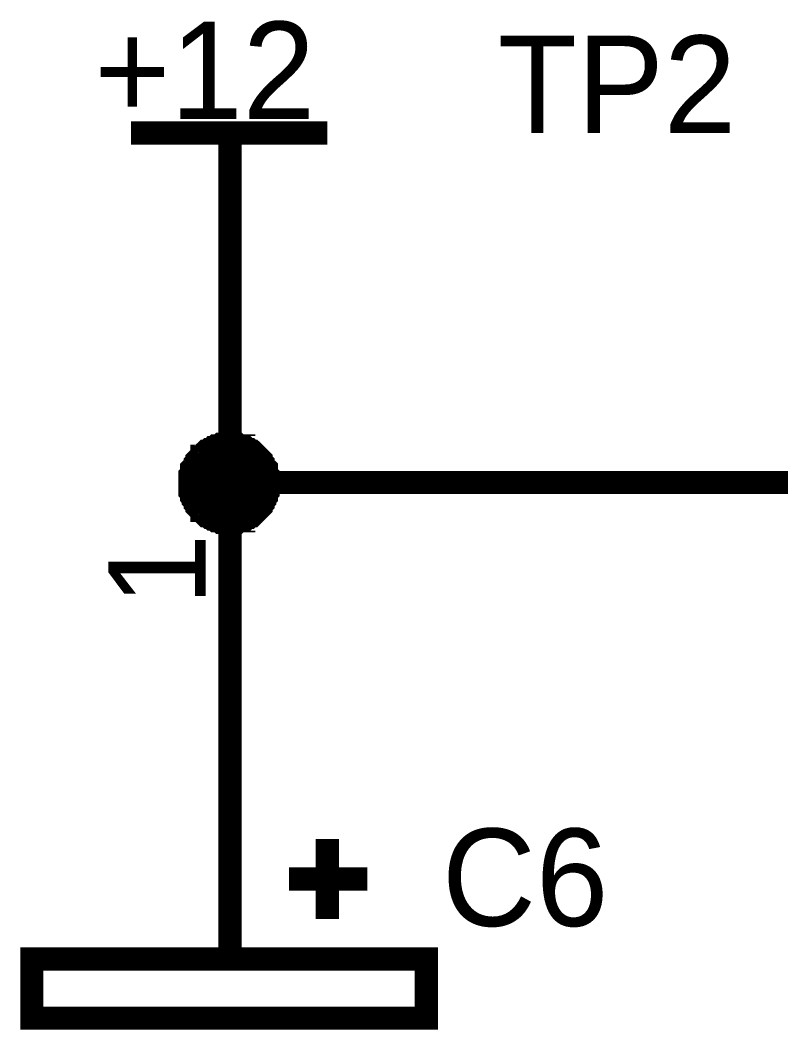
# Model space of a CAD drawing. Header units: millimetres. Extents: x 0 to 800, y 0 to 567.
# Drawn here: x 663.31 to 673.12, y 494.48 to 507.49 of the extents above; entities that cross this region are included whole.
import ezdxf

# ---------------------------------------------------------------- set-up
doc = ezdxf.new("R2010")
doc.units = ezdxf.units.MM
doc.layers.add('Sheet', color=255, linetype='Continuous')

msp = doc.modelspace()

# ---------------------------------------------------------------- linework, layer by layer
at = {"layer": 'Sheet'}
for points, const_width in [([(664.742, 506.033), (667.273, 506.033)], 0.3), ([(666.018, 503.479), (666.018, 506.033)], 0.3), ([(666.018, 501.531), (666.018, 503.479)], 0.3), ([(665.503, 501.531), (665.503, 501.553), (665.503, 501.576), (665.503, 501.598), (665.503, 501.62), (665.526, 501.643), (665.526, 501.665), (665.526, 501.71), (665.548, 501.732), (665.548, 501.732), (665.57, 501.755), (665.57, 501.777), (665.593, 501.8), (665.593, 501.822), (665.615, 501.844), (665.638, 501.867), (665.66, 501.867), (665.66, 501.889), (665.682, 501.912), (665.705, 501.934), (665.727, 501.934), (665.75, 501.956), (665.772, 501.956), (665.794, 501.979), (665.817, 501.979), (665.839, 502.001), (665.861, 502.001), (665.884, 502.001), (665.906, 502.024), (665.929, 502.024), (665.973, 502.024), (665.996, 502.024), (666.018, 502.024)], 0.3), ([(665.503, 501.531), (665.503, 501.553), (665.503, 501.576), (665.503, 501.598), (665.503, 501.62), (665.526, 501.643), (665.526, 501.665), (665.526, 501.71), (665.548, 501.732), (665.548, 501.732), (665.57, 501.755), (665.57, 501.777), (665.593, 501.8), (665.593, 501.822), (665.615, 501.844), (665.638, 501.867), (665.66, 501.867), (665.66, 501.889), (665.682, 501.912), (665.705, 501.934), (665.727, 501.934), (665.75, 501.956), (665.772, 501.956), (665.794, 501.979), (665.817, 501.979), (665.839, 502.001), (665.861, 502.001), (665.884, 502.001), (665.906, 502.024), (665.929, 502.024), (665.973, 502.024), (665.996, 502.024), (666.018, 502.024)], 0.3), ([(665.503, 501.531), (665.503, 501.553), (665.503, 501.576), (665.503, 501.598), (665.503, 501.62), (665.526, 501.643), (665.526, 501.665), (665.526, 501.71), (665.548, 501.732), (665.548, 501.732), (665.57, 501.755), (665.57, 501.777), (665.593, 501.8), (665.593, 501.822), (665.615, 501.844), (665.638, 501.867), (665.66, 501.867), (665.66, 501.889), (665.682, 501.912), (665.705, 501.934), (665.727, 501.934), (665.75, 501.956), (665.772, 501.956), (665.794, 501.979), (665.817, 501.979), (665.839, 502.001), (665.861, 502.001), (665.884, 502.001), (665.906, 502.024), (665.929, 502.024), (665.973, 502.024), (665.996, 502.024), (666.018, 502.024)], 0.3), ([(665.503, 501.531), (665.503, 501.553), (665.503, 501.576), (665.503, 501.598), (665.503, 501.62), (665.526, 501.643), (665.526, 501.665), (665.526, 501.71), (665.548, 501.732), (665.548, 501.732), (665.57, 501.755), (665.57, 501.777), (665.593, 501.8), (665.593, 501.822), (665.615, 501.844), (665.638, 501.867), (665.66, 501.867), (665.66, 501.889), (665.682, 501.912), (665.705, 501.934), (665.727, 501.934), (665.75, 501.956), (665.772, 501.956), (665.794, 501.979), (665.817, 501.979), (665.839, 502.001), (665.861, 502.001), (665.884, 502.001), (665.906, 502.024), (665.929, 502.024), (665.973, 502.024), (665.996, 502.024), (666.018, 502.024)], 0.3), ([(665.503, 501.531), (665.503, 501.553), (665.503, 501.576), (665.503, 501.598), (665.503, 501.62), (665.526, 501.643), (665.526, 501.665), (665.526, 501.71), (665.548, 501.732), (665.548, 501.732), (665.57, 501.755), (665.57, 501.777), (665.593, 501.8), (665.593, 501.822), (665.615, 501.844), (665.638, 501.867), (665.66, 501.867), (665.66, 501.889), (665.682, 501.912), (665.705, 501.934), (665.727, 501.934), (665.75, 501.956), (665.772, 501.956), (665.794, 501.979), (665.817, 501.979), (665.839, 502.001), (665.861, 502.001), (665.884, 502.001), (665.906, 502.024), (665.929, 502.024), (665.973, 502.024), (665.996, 502.024), (666.018, 502.024)], 0.0991), ([(665.503, 501.531), (665.503, 501.553), (665.503, 501.576), (665.503, 501.598), (665.503, 501.62), (665.526, 501.643), (665.526, 501.665), (665.526, 501.71), (665.548, 501.732), (665.548, 501.732), (665.57, 501.755), (665.57, 501.777), (665.593, 501.8), (665.593, 501.822), (665.615, 501.844), (665.638, 501.867), (665.66, 501.867), (665.66, 501.889), (665.682, 501.912), (665.705, 501.934), (665.727, 501.934), (665.75, 501.956), (665.772, 501.956), (665.794, 501.979), (665.817, 501.979), (665.839, 502.001), (665.861, 502.001), (665.884, 502.001), (665.906, 502.024), (665.929, 502.024), (665.973, 502.024), (665.996, 502.024), (666.018, 502.024)], 0.0991), ([(665.503, 501.531), (665.503, 501.553), (665.503, 501.576), (665.503, 501.598), (665.503, 501.62), (665.526, 501.643), (665.526, 501.665), (665.526, 501.71), (665.548, 501.732), (665.548, 501.732), (665.57, 501.755), (665.57, 501.777), (665.593, 501.8), (665.593, 501.822), (665.615, 501.844), (665.638, 501.867), (665.66, 501.867), (665.66, 501.889), (665.682, 501.912), (665.705, 501.934), (665.727, 501.934), (665.75, 501.956), (665.772, 501.956), (665.794, 501.979), (665.817, 501.979), (665.839, 502.001), (665.861, 502.001), (665.884, 502.001), (665.906, 502.024), (665.929, 502.024), (665.973, 502.024), (665.996, 502.024), (666.018, 502.024)], 0.0991), ([(665.503, 501.531), (665.503, 501.553), (665.503, 501.576), (665.503, 501.598), (665.503, 501.62), (665.526, 501.643), (665.526, 501.665), (665.526, 501.71), (665.548, 501.732), (665.548, 501.732), (665.57, 501.755), (665.57, 501.777), (665.593, 501.8), (665.593, 501.822), (665.615, 501.844), (665.638, 501.867), (665.66, 501.867), (665.66, 501.889), (665.682, 501.912), (665.705, 501.934), (665.727, 501.934), (665.75, 501.956), (665.772, 501.956), (665.794, 501.979), (665.817, 501.979), (665.839, 502.001), (665.861, 502.001), (665.884, 502.001), (665.906, 502.024), (665.929, 502.024), (665.973, 502.024), (665.996, 502.024), (666.018, 502.024)], 0.0991), ([(666.018, 502.024), (666.018, 502.024)], 0.3), ([(666.018, 502.024), (666.041, 502.024), (666.063, 502.024), (666.085, 502.024), (666.108, 502.024), (666.13, 502.001), (666.153, 502.001), (666.197, 502.001), (666.197, 501.979), (666.22, 501.979), (666.242, 501.956), (666.265, 501.956), (666.287, 501.934), (666.309, 501.934), (666.332, 501.912), (666.354, 501.889), (666.377, 501.867), (666.377, 501.867), (666.399, 501.844), (666.421, 501.822), (666.421, 501.8), (666.444, 501.777), (666.444, 501.755), (666.466, 501.732), (666.466, 501.732), (666.489, 501.71), (666.489, 501.665), (666.489, 501.643), (666.511, 501.62), (666.511, 501.598), (666.511, 501.576), (666.511, 501.553), (666.511, 501.531)], 0.3), ([(666.018, 502.024), (666.018, 502.024)], 0.3), ([(666.018, 502.024), (666.041, 502.024), (666.063, 502.024), (666.085, 502.024), (666.108, 502.024), (666.13, 502.001), (666.153, 502.001), (666.197, 502.001), (666.197, 501.979), (666.22, 501.979), (666.242, 501.956), (666.265, 501.956), (666.287, 501.934), (666.309, 501.934), (666.332, 501.912), (666.354, 501.889), (666.377, 501.867), (666.377, 501.867), (666.399, 501.844), (666.421, 501.822), (666.421, 501.8), (666.444, 501.777), (666.444, 501.755), (666.466, 501.732), (666.466, 501.732), (666.489, 501.71), (666.489, 501.665), (666.489, 501.643), (666.511, 501.62), (666.511, 501.598), (666.511, 501.576), (666.511, 501.553), (666.511, 501.531)], 0.3), ([(666.018, 502.024), (666.018, 502.024)], 0.3), ([(666.018, 502.024), (666.041, 502.024), (666.063, 502.024), (666.085, 502.024), (666.108, 502.024), (666.13, 502.001), (666.153, 502.001), (666.197, 502.001), (666.197, 501.979), (666.22, 501.979), (666.242, 501.956), (666.265, 501.956), (666.287, 501.934), (666.309, 501.934), (666.332, 501.912), (666.354, 501.889), (666.377, 501.867), (666.377, 501.867), (666.399, 501.844), (666.421, 501.822), (666.421, 501.8), (666.444, 501.777), (666.444, 501.755), (666.466, 501.732), (666.466, 501.732), (666.489, 501.71), (666.489, 501.665), (666.489, 501.643), (666.511, 501.62), (666.511, 501.598), (666.511, 501.576), (666.511, 501.553), (666.511, 501.531)], 0.3), ([(666.018, 502.024), (666.018, 502.024)], 0.3), ([(666.018, 502.024), (666.041, 502.024), (666.063, 502.024), (666.085, 502.024), (666.108, 502.024), (666.13, 502.001), (666.153, 502.001), (666.197, 502.001), (666.197, 501.979), (666.22, 501.979), (666.242, 501.956), (666.265, 501.956), (666.287, 501.934), (666.309, 501.934), (666.332, 501.912), (666.354, 501.889), (666.377, 501.867), (666.377, 501.867), (666.399, 501.844), (666.421, 501.822), (666.421, 501.8), (666.444, 501.777), (666.444, 501.755), (666.466, 501.732), (666.466, 501.732), (666.489, 501.71), (666.489, 501.665), (666.489, 501.643), (666.511, 501.62), (666.511, 501.598), (666.511, 501.576), (666.511, 501.553), (666.511, 501.531)], 0.3), ([(666.018, 502.024), (666.018, 502.024)], 0.0991), ([(666.018, 502.024), (666.041, 502.024), (666.063, 502.024), (666.085, 502.024), (666.108, 502.024), (666.13, 502.001), (666.153, 502.001), (666.197, 502.001), (666.197, 501.979), (666.22, 501.979), (666.242, 501.956), (666.265, 501.956), (666.287, 501.934), (666.309, 501.934), (666.332, 501.912), (666.354, 501.889), (666.377, 501.867), (666.377, 501.867), (666.399, 501.844), (666.421, 501.822), (666.421, 501.8), (666.444, 501.777), (666.444, 501.755), (666.466, 501.732), (666.466, 501.732), (666.489, 501.71), (666.489, 501.665), (666.489, 501.643), (666.511, 501.62), (666.511, 501.598), (666.511, 501.576), (666.511, 501.553), (666.511, 501.531)], 0.0991), ([(666.018, 502.024), (666.018, 502.024)], 0.0991), ([(666.018, 502.024), (666.041, 502.024), (666.063, 502.024), (666.085, 502.024), (666.108, 502.024), (666.13, 502.001), (666.153, 502.001), (666.197, 502.001), (666.197, 501.979), (666.22, 501.979), (666.242, 501.956), (666.265, 501.956), (666.287, 501.934), (666.309, 501.934), (666.332, 501.912), (666.354, 501.889), (666.377, 501.867), (666.377, 501.867), (666.399, 501.844), (666.421, 501.822), (666.421, 501.8), (666.444, 501.777), (666.444, 501.755), (666.466, 501.732), (666.466, 501.732), (666.489, 501.71), (666.489, 501.665), (666.489, 501.643), (666.511, 501.62), (666.511, 501.598), (666.511, 501.576), (666.511, 501.553), (666.511, 501.531)], 0.0991), ([(666.018, 502.024), (666.018, 502.024)], 0.0991), ([(666.018, 502.024), (666.041, 502.024), (666.063, 502.024), (666.085, 502.024), (666.108, 502.024), (666.13, 502.001), (666.153, 502.001), (666.197, 502.001), (666.197, 501.979), (666.22, 501.979), (666.242, 501.956), (666.265, 501.956), (666.287, 501.934), (666.309, 501.934), (666.332, 501.912), (666.354, 501.889), (666.377, 501.867), (666.377, 501.867), (666.399, 501.844), (666.421, 501.822), (666.421, 501.8), (666.444, 501.777), (666.444, 501.755), (666.466, 501.732), (666.466, 501.732), (666.489, 501.71), (666.489, 501.665), (666.489, 501.643), (666.511, 501.62), (666.511, 501.598), (666.511, 501.576), (666.511, 501.553), (666.511, 501.531)], 0.0991), ([(666.018, 502.024), (666.018, 502.024)], 0.0991), ([(666.018, 502.024), (666.041, 502.024), (666.063, 502.024), (666.085, 502.024), (666.108, 502.024), (666.13, 502.001), (666.153, 502.001), (666.197, 502.001), (666.197, 501.979), (666.22, 501.979), (666.242, 501.956), (666.265, 501.956), (666.287, 501.934), (666.309, 501.934), (666.332, 501.912), (666.354, 501.889), (666.377, 501.867), (666.377, 501.867), (666.399, 501.844), (666.421, 501.822), (666.421, 501.8), (666.444, 501.777), (666.444, 501.755), (666.466, 501.732), (666.466, 501.732), (666.489, 501.71), (666.489, 501.665), (666.489, 501.643), (666.511, 501.62), (666.511, 501.598), (666.511, 501.576), (666.511, 501.553), (666.511, 501.531)], 0.0991), ([(666.018, 501.016), (665.996, 501.016), (665.973, 501.016), (665.929, 501.016), (665.906, 501.016), (665.884, 501.038), (665.861, 501.038), (665.839, 501.038), (665.817, 501.06), (665.794, 501.06), (665.772, 501.083), (665.75, 501.083), (665.727, 501.105), (665.705, 501.105), (665.682, 501.128), (665.66, 501.15), (665.66, 501.172), (665.638, 501.172), (665.615, 501.195), (665.593, 501.217), (665.593, 501.24), (665.57, 501.262), (665.57, 501.284), (665.548, 501.307), (665.548, 501.329), (665.526, 501.352), (665.526, 501.374), (665.526, 501.396), (665.503, 501.419), (665.503, 501.441), (665.503, 501.486), (665.503, 501.508), (665.503, 501.531)], 0.3), ([(665.503, 501.531), (665.503, 501.531)], 0.3), ([(666.018, 501.016), (665.996, 501.016), (665.973, 501.016), (665.929, 501.016), (665.906, 501.016), (665.884, 501.038), (665.861, 501.038), (665.839, 501.038), (665.817, 501.06), (665.794, 501.06), (665.772, 501.083), (665.75, 501.083), (665.727, 501.105), (665.705, 501.105), (665.682, 501.128), (665.66, 501.15), (665.66, 501.172), (665.638, 501.172), (665.615, 501.195), (665.593, 501.217), (665.593, 501.24), (665.57, 501.262), (665.57, 501.284), (665.548, 501.307), (665.548, 501.329), (665.526, 501.352), (665.526, 501.374), (665.526, 501.396), (665.503, 501.419), (665.503, 501.441), (665.503, 501.486), (665.503, 501.508), (665.503, 501.531)], 0.3), ([(665.503, 501.531), (665.503, 501.531)], 0.3), ([(666.018, 501.016), (665.996, 501.016), (665.973, 501.016), (665.929, 501.016), (665.906, 501.016), (665.884, 501.038), (665.861, 501.038), (665.839, 501.038), (665.817, 501.06), (665.794, 501.06), (665.772, 501.083), (665.75, 501.083), (665.727, 501.105), (665.705, 501.105), (665.682, 501.128), (665.66, 501.15), (665.66, 501.172), (665.638, 501.172), (665.615, 501.195), (665.593, 501.217), (665.593, 501.24), (665.57, 501.262), (665.57, 501.284), (665.548, 501.307), (665.548, 501.329), (665.526, 501.352), (665.526, 501.374), (665.526, 501.396), (665.503, 501.419), (665.503, 501.441), (665.503, 501.486), (665.503, 501.508), (665.503, 501.531)], 0.3), ([(665.503, 501.531), (665.503, 501.531)], 0.3), ([(666.018, 501.016), (665.996, 501.016), (665.973, 501.016), (665.929, 501.016), (665.906, 501.016), (665.884, 501.038), (665.861, 501.038), (665.839, 501.038), (665.817, 501.06), (665.794, 501.06), (665.772, 501.083), (665.75, 501.083), (665.727, 501.105), (665.705, 501.105), (665.682, 501.128), (665.66, 501.15), (665.66, 501.172), (665.638, 501.172), (665.615, 501.195), (665.593, 501.217), (665.593, 501.24), (665.57, 501.262), (665.57, 501.284), (665.548, 501.307), (665.548, 501.329), (665.526, 501.352), (665.526, 501.374), (665.526, 501.396), (665.503, 501.419), (665.503, 501.441), (665.503, 501.486), (665.503, 501.508), (665.503, 501.531)], 0.3), ([(665.503, 501.531), (665.503, 501.531)], 0.3), ([(666.511, 501.531), (666.511, 501.508), (666.511, 501.486), (666.511, 501.441), (666.511, 501.419), (666.489, 501.396), (666.489, 501.374), (666.489, 501.352), (666.466, 501.329), (666.466, 501.307), (666.444, 501.284), (666.444, 501.262), (666.421, 501.24), (666.421, 501.217), (666.399, 501.195), (666.377, 501.172), (666.377, 501.172), (666.354, 501.15), (666.332, 501.128), (666.309, 501.105), (666.287, 501.105), (666.265, 501.083), (666.242, 501.083), (666.22, 501.06), (666.197, 501.06), (666.197, 501.038), (666.153, 501.038), (666.13, 501.038), (666.108, 501.016), (666.085, 501.016), (666.063, 501.016), (666.041, 501.016), (666.018, 501.016)], 0.3), ([(678.943, 501.486), (678.943, 501.531), (675.516, 501.531), (666.018, 501.531), (666.018, 500.478)], 0.3), ([(666.511, 501.531), (666.511, 501.508), (666.511, 501.486), (666.511, 501.441), (666.511, 501.419), (666.489, 501.396), (666.489, 501.374), (666.489, 501.352), (666.466, 501.329), (666.466, 501.307), (666.444, 501.284), (666.444, 501.262), (666.421, 501.24), (666.421, 501.217), (666.399, 501.195), (666.377, 501.172), (666.377, 501.172), (666.354, 501.15), (666.332, 501.128), (666.309, 501.105), (666.287, 501.105), (666.265, 501.083), (666.242, 501.083), (666.22, 501.06), (666.197, 501.06), (666.197, 501.038), (666.153, 501.038), (666.13, 501.038), (666.108, 501.016), (666.085, 501.016), (666.063, 501.016), (666.041, 501.016), (666.018, 501.016)], 0.3), ([(666.511, 501.531), (666.511, 501.508), (666.511, 501.486), (666.511, 501.441), (666.511, 501.419), (666.489, 501.396), (666.489, 501.374), (666.489, 501.352), (666.466, 501.329), (666.466, 501.307), (666.444, 501.284), (666.444, 501.262), (666.421, 501.24), (666.421, 501.217), (666.399, 501.195), (666.377, 501.172), (666.377, 501.172), (666.354, 501.15), (666.332, 501.128), (666.309, 501.105), (666.287, 501.105), (666.265, 501.083), (666.242, 501.083), (666.22, 501.06), (666.197, 501.06), (666.197, 501.038), (666.153, 501.038), (666.13, 501.038), (666.108, 501.016), (666.085, 501.016), (666.063, 501.016), (666.041, 501.016), (666.018, 501.016)], 0.3), ([(666.511, 501.531), (666.511, 501.508), (666.511, 501.486), (666.511, 501.441), (666.511, 501.419), (666.489, 501.396), (666.489, 501.374), (666.489, 501.352), (666.466, 501.329), (666.466, 501.307), (666.444, 501.284), (666.444, 501.262), (666.421, 501.24), (666.421, 501.217), (666.399, 501.195), (666.377, 501.172), (666.377, 501.172), (666.354, 501.15), (666.332, 501.128), (666.309, 501.105), (666.287, 501.105), (666.265, 501.083), (666.242, 501.083), (666.22, 501.06), (666.197, 501.06), (666.197, 501.038), (666.153, 501.038), (666.13, 501.038), (666.108, 501.016), (666.085, 501.016), (666.063, 501.016), (666.041, 501.016), (666.018, 501.016)], 0.3), ([(666.511, 501.531), (666.511, 501.531), (666.511, 501.531), (666.511, 501.531), (666.511, 501.531), (666.511, 501.531), (666.511, 501.531), (666.511, 501.531), (666.511, 501.531), (666.511, 501.531), (666.511, 501.531), (666.511, 501.531), (666.511, 501.531), (666.511, 501.531), (666.511, 501.531), (666.511, 501.531), (666.511, 501.531), (666.511, 501.531), (666.511, 501.531), (666.511, 501.531), (666.511, 501.531), (666.511, 501.531), (666.511, 501.531), (666.511, 501.531), (666.511, 501.531), (666.511, 501.531), (666.511, 501.531), (666.511, 501.531), (666.511, 501.531), (666.511, 501.531), (666.511, 501.531), (666.511, 501.531), (666.511, 501.531)], 0.3), ([(666.511, 501.531), (666.511, 501.531)], 0.3), ([(666.511, 501.531), (666.511, 501.531), (666.511, 501.531), (666.511, 501.531), (666.511, 501.531), (666.511, 501.531), (666.511, 501.531), (666.511, 501.531), (666.511, 501.531), (666.511, 501.531), (666.511, 501.531), (666.511, 501.531), (666.511, 501.531), (666.511, 501.531), (666.511, 501.531), (666.511, 501.531), (666.511, 501.531), (666.511, 501.531), (666.511, 501.531), (666.511, 501.531), (666.511, 501.531), (666.511, 501.531), (666.511, 501.531), (666.511, 501.531), (666.511, 501.531), (666.511, 501.531), (666.511, 501.531), (666.511, 501.531), (666.511, 501.531), (666.511, 501.531), (666.511, 501.531), (666.511, 501.531), (666.511, 501.531)], 0.3), ([(666.511, 501.531), (666.511, 501.531)], 0.3), ([(666.511, 501.531), (666.511, 501.531), (666.511, 501.531), (666.511, 501.531), (666.511, 501.531), (666.511, 501.531), (666.511, 501.531), (666.511, 501.531), (666.511, 501.531), (666.511, 501.531), (666.511, 501.531), (666.511, 501.531), (666.511, 501.531), (666.511, 501.531), (666.511, 501.531), (666.511, 501.531), (666.511, 501.531), (666.511, 501.531), (666.511, 501.531), (666.511, 501.531), (666.511, 501.531), (666.511, 501.531), (666.511, 501.531), (666.511, 501.531), (666.511, 501.531), (666.511, 501.531), (666.511, 501.531), (666.511, 501.531), (666.511, 501.531), (666.511, 501.531), (666.511, 501.531), (666.511, 501.531), (666.511, 501.531)], 0.3), ([(666.511, 501.531), (666.511, 501.531)], 0.3), ([(666.511, 501.531), (666.511, 501.531), (666.511, 501.531), (666.511, 501.531), (666.511, 501.531), (666.511, 501.531), (666.511, 501.531), (666.511, 501.531), (666.511, 501.531), (666.511, 501.531), (666.511, 501.531), (666.511, 501.531), (666.511, 501.531), (666.511, 501.531), (666.511, 501.531), (666.511, 501.531), (666.511, 501.531), (666.511, 501.531), (666.511, 501.531), (666.511, 501.531), (666.511, 501.531), (666.511, 501.531), (666.511, 501.531), (666.511, 501.531), (666.511, 501.531), (666.511, 501.531), (666.511, 501.531), (666.511, 501.531), (666.511, 501.531), (666.511, 501.531), (666.511, 501.531), (666.511, 501.531), (666.511, 501.531)], 0.3), ([(666.511, 501.531), (666.511, 501.531)], 0.3), ([(666.018, 501.016), (665.996, 501.016), (665.973, 501.016), (665.929, 501.016), (665.906, 501.016), (665.884, 501.038), (665.861, 501.038), (665.839, 501.038), (665.817, 501.06), (665.794, 501.06), (665.772, 501.083), (665.75, 501.083), (665.727, 501.105), (665.705, 501.105), (665.682, 501.128), (665.66, 501.15), (665.66, 501.172), (665.638, 501.172), (665.615, 501.195), (665.593, 501.217), (665.593, 501.24), (665.57, 501.262), (665.57, 501.284), (665.548, 501.307), (665.548, 501.329), (665.526, 501.352), (665.526, 501.374), (665.526, 501.396), (665.503, 501.419), (665.503, 501.441), (665.503, 501.486), (665.503, 501.508), (665.503, 501.531)], 0.0991), ([(665.503, 501.531), (665.503, 501.531)], 0.0991), ([(666.018, 501.016), (665.996, 501.016), (665.973, 501.016), (665.929, 501.016), (665.906, 501.016), (665.884, 501.038), (665.861, 501.038), (665.839, 501.038), (665.817, 501.06), (665.794, 501.06), (665.772, 501.083), (665.75, 501.083), (665.727, 501.105), (665.705, 501.105), (665.682, 501.128), (665.66, 501.15), (665.66, 501.172), (665.638, 501.172), (665.615, 501.195), (665.593, 501.217), (665.593, 501.24), (665.57, 501.262), (665.57, 501.284), (665.548, 501.307), (665.548, 501.329), (665.526, 501.352), (665.526, 501.374), (665.526, 501.396), (665.503, 501.419), (665.503, 501.441), (665.503, 501.486), (665.503, 501.508), (665.503, 501.531)], 0.0991), ([(665.503, 501.531), (665.503, 501.531)], 0.0991), ([(666.018, 501.016), (665.996, 501.016), (665.973, 501.016), (665.929, 501.016), (665.906, 501.016), (665.884, 501.038), (665.861, 501.038), (665.839, 501.038), (665.817, 501.06), (665.794, 501.06), (665.772, 501.083), (665.75, 501.083), (665.727, 501.105), (665.705, 501.105), (665.682, 501.128), (665.66, 501.15), (665.66, 501.172), (665.638, 501.172), (665.615, 501.195), (665.593, 501.217), (665.593, 501.24), (665.57, 501.262), (665.57, 501.284), (665.548, 501.307), (665.548, 501.329), (665.526, 501.352), (665.526, 501.374), (665.526, 501.396), (665.503, 501.419), (665.503, 501.441), (665.503, 501.486), (665.503, 501.508), (665.503, 501.531)], 0.0991), ([(665.503, 501.531), (665.503, 501.531)], 0.0991), ([(666.018, 501.016), (665.996, 501.016), (665.973, 501.016), (665.929, 501.016), (665.906, 501.016), (665.884, 501.038), (665.861, 501.038), (665.839, 501.038), (665.817, 501.06), (665.794, 501.06), (665.772, 501.083), (665.75, 501.083), (665.727, 501.105), (665.705, 501.105), (665.682, 501.128), (665.66, 501.15), (665.66, 501.172), (665.638, 501.172), (665.615, 501.195), (665.593, 501.217), (665.593, 501.24), (665.57, 501.262), (665.57, 501.284), (665.548, 501.307), (665.548, 501.329), (665.526, 501.352), (665.526, 501.374), (665.526, 501.396), (665.503, 501.419), (665.503, 501.441), (665.503, 501.486), (665.503, 501.508), (665.503, 501.531)], 0.0991), ([(665.503, 501.531), (665.503, 501.531)], 0.0991), ([(666.511, 501.531), (666.511, 501.508), (666.511, 501.486), (666.511, 501.441), (666.511, 501.419), (666.489, 501.396), (666.489, 501.374), (666.489, 501.352), (666.466, 501.329), (666.466, 501.307), (666.444, 501.284), (666.444, 501.262), (666.421, 501.24), (666.421, 501.217), (666.399, 501.195), (666.377, 501.172), (666.377, 501.172), (666.354, 501.15), (666.332, 501.128), (666.309, 501.105), (666.287, 501.105), (666.265, 501.083), (666.242, 501.083), (666.22, 501.06), (666.197, 501.06), (666.197, 501.038), (666.153, 501.038), (666.13, 501.038), (666.108, 501.016), (666.085, 501.016), (666.063, 501.016), (666.041, 501.016), (666.018, 501.016)], 0.0991), ([(666.511, 501.531), (666.511, 501.508), (666.511, 501.486), (666.511, 501.441), (666.511, 501.419), (666.489, 501.396), (666.489, 501.374), (666.489, 501.352), (666.466, 501.329), (666.466, 501.307), (666.444, 501.284), (666.444, 501.262), (666.421, 501.24), (666.421, 501.217), (666.399, 501.195), (666.377, 501.172), (666.377, 501.172), (666.354, 501.15), (666.332, 501.128), (666.309, 501.105), (666.287, 501.105), (666.265, 501.083), (666.242, 501.083), (666.22, 501.06), (666.197, 501.06), (666.197, 501.038), (666.153, 501.038), (666.13, 501.038), (666.108, 501.016), (666.085, 501.016), (666.063, 501.016), (666.041, 501.016), (666.018, 501.016)], 0.0991), ([(666.511, 501.531), (666.511, 501.508), (666.511, 501.486), (666.511, 501.441), (666.511, 501.419), (666.489, 501.396), (666.489, 501.374), (666.489, 501.352), (666.466, 501.329), (666.466, 501.307), (666.444, 501.284), (666.444, 501.262), (666.421, 501.24), (666.421, 501.217), (666.399, 501.195), (666.377, 501.172), (666.377, 501.172), (666.354, 501.15), (666.332, 501.128), (666.309, 501.105), (666.287, 501.105), (666.265, 501.083), (666.242, 501.083), (666.22, 501.06), (666.197, 501.06), (666.197, 501.038), (666.153, 501.038), (666.13, 501.038), (666.108, 501.016), (666.085, 501.016), (666.063, 501.016), (666.041, 501.016), (666.018, 501.016)], 0.0991), ([(666.511, 501.531), (666.511, 501.508), (666.511, 501.486), (666.511, 501.441), (666.511, 501.419), (666.489, 501.396), (666.489, 501.374), (666.489, 501.352), (666.466, 501.329), (666.466, 501.307), (666.444, 501.284), (666.444, 501.262), (666.421, 501.24), (666.421, 501.217), (666.399, 501.195), (666.377, 501.172), (666.377, 501.172), (666.354, 501.15), (666.332, 501.128), (666.309, 501.105), (666.287, 501.105), (666.265, 501.083), (666.242, 501.083), (666.22, 501.06), (666.197, 501.06), (666.197, 501.038), (666.153, 501.038), (666.13, 501.038), (666.108, 501.016), (666.085, 501.016), (666.063, 501.016), (666.041, 501.016), (666.018, 501.016)], 0.0991), ([(666.511, 501.531), (666.511, 501.531), (666.511, 501.531), (666.511, 501.531), (666.511, 501.531), (666.511, 501.531), (666.511, 501.531), (666.511, 501.531), (666.511, 501.531), (666.511, 501.531), (666.511, 501.531), (666.511, 501.531), (666.511, 501.531), (666.511, 501.531), (666.511, 501.531), (666.511, 501.531), (666.511, 501.531), (666.511, 501.531), (666.511, 501.531), (666.511, 501.531), (666.511, 501.531), (666.511, 501.531), (666.511, 501.531), (666.511, 501.531), (666.511, 501.531), (666.511, 501.531), (666.511, 501.531), (666.511, 501.531), (666.511, 501.531), (666.511, 501.531), (666.511, 501.531), (666.511, 501.531), (666.511, 501.531)], 0.0991), ([(666.511, 501.531), (666.511, 501.531)], 0.0991), ([(666.511, 501.531), (666.511, 501.531), (666.511, 501.531), (666.511, 501.531), (666.511, 501.531), (666.511, 501.531), (666.511, 501.531), (666.511, 501.531), (666.511, 501.531), (666.511, 501.531), (666.511, 501.531), (666.511, 501.531), (666.511, 501.531), (666.511, 501.531), (666.511, 501.531), (666.511, 501.531), (666.511, 501.531), (666.511, 501.531), (666.511, 501.531), (666.511, 501.531), (666.511, 501.531), (666.511, 501.531), (666.511, 501.531), (666.511, 501.531), (666.511, 501.531), (666.511, 501.531), (666.511, 501.531), (666.511, 501.531), (666.511, 501.531), (666.511, 501.531), (666.511, 501.531), (666.511, 501.531), (666.511, 501.531)], 0.0991), ([(666.511, 501.531), (666.511, 501.531)], 0.0991), ([(666.511, 501.531), (666.511, 501.531), (666.511, 501.531), (666.511, 501.531), (666.511, 501.531), (666.511, 501.531), (666.511, 501.531), (666.511, 501.531), (666.511, 501.531), (666.511, 501.531), (666.511, 501.531), (666.511, 501.531), (666.511, 501.531), (666.511, 501.531), (666.511, 501.531), (666.511, 501.531), (666.511, 501.531), (666.511, 501.531), (666.511, 501.531), (666.511, 501.531), (666.511, 501.531), (666.511, 501.531), (666.511, 501.531), (666.511, 501.531), (666.511, 501.531), (666.511, 501.531), (666.511, 501.531), (666.511, 501.531), (666.511, 501.531), (666.511, 501.531), (666.511, 501.531), (666.511, 501.531), (666.511, 501.531)], 0.0991), ([(666.511, 501.531), (666.511, 501.531)], 0.0991), ([(666.511, 501.531), (666.511, 501.531), (666.511, 501.531), (666.511, 501.531), (666.511, 501.531), (666.511, 501.531), (666.511, 501.531), (666.511, 501.531), (666.511, 501.531), (666.511, 501.531), (666.511, 501.531), (666.511, 501.531), (666.511, 501.531), (666.511, 501.531), (666.511, 501.531), (666.511, 501.531), (666.511, 501.531), (666.511, 501.531), (666.511, 501.531), (666.511, 501.531), (666.511, 501.531), (666.511, 501.531), (666.511, 501.531), (666.511, 501.531), (666.511, 501.531), (666.511, 501.531), (666.511, 501.531), (666.511, 501.531), (666.511, 501.531), (666.511, 501.531), (666.511, 501.531), (666.511, 501.531), (666.511, 501.531)], 0.0991), ([(666.511, 501.531), (666.511, 501.531)], 0.0991), ([(666.018, 497.947), (666.018, 500.478)], 0.3), ([(666.018, 497.947), (666.018, 495.394)], 0.3), ([(667.273, 495.909), (667.273, 496.939)], 0.3), ([(667.788, 496.424), (666.78, 496.424)], 0.3)]:
    msp.add_lwpolyline(points, dxfattribs=dict(at, const_width=const_width))
at = {"layer": 'Sheet', "const_width": 0.508}
msp.add_lwpolyline([(665.745, 501.536, 1), (666.253, 501.536, 1)], format="xyb", close=True, dxfattribs=at)
at = {"layer": 'Sheet'}
for points, const_width in [([(663.465, 495.394), (668.549, 495.394), (668.549, 494.632), (663.465, 494.632), (663.465, 495.394)], 0.3), ([(663.465, 495.394), (663.465, 494.632), (668.549, 494.632), (668.549, 495.394), (663.465, 495.394), (663.465, 495.394)], 0.0991)]:
    msp.add_lwpolyline(points, close=True, dxfattribs=dict(at, const_width=const_width))

# ---------------------------------------------------------------- texts
for s, p in [('+12', (664.271, 506.212)), ('TP2', (669.468, 506.033)), ('C6', (668.751, 495.819))]:
    msp.add_text(s, height=1.2543, dxfattribs=at).set_placement(p)
msp.add_text('1', height=1.254, rotation=90, dxfattribs=at).set_placement((665.705, 499.94))

doc.saveas('drawing.dxf')
